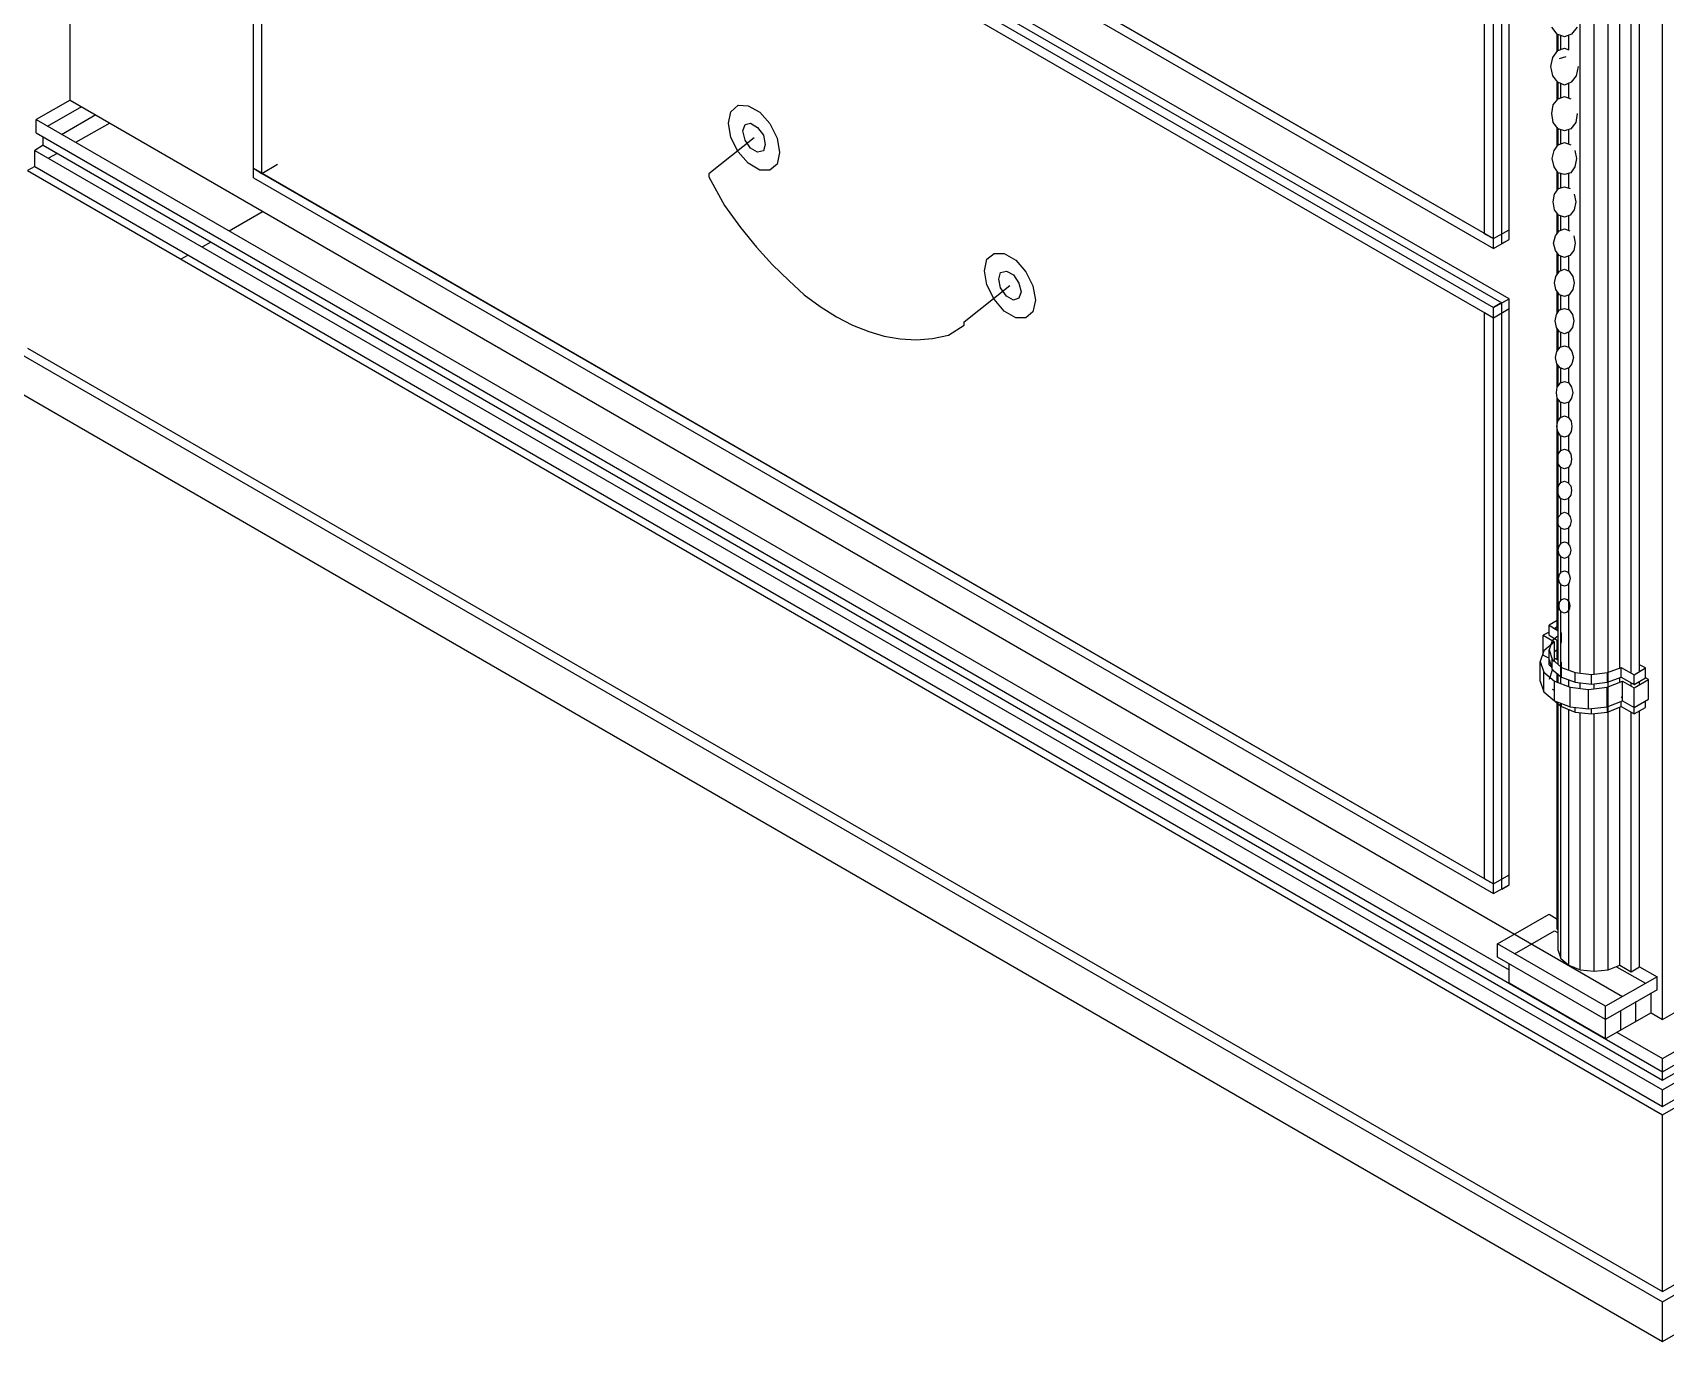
# Model space of a CAD drawing. Header units: inches. Extents: x 0.3 to 16.2, y 0.3 to 11.4.
# Drawn here: x 5.116 to 6.515, y 4.041 to 5.162 of the extents above; entities that cross this region are included whole.
import ezdxf

# ---------------------------------------------------------------- set-up
doc = ezdxf.new("R2010")
doc.units = ezdxf.units.IN
doc.header["$LTSCALE"] = 0.009843
doc.header["$MEASUREMENT"] = 0
doc.layers.add('GEOMETRY', color=7, linetype='Continuous')

msp = doc.modelspace()

# ---------------------------------------------------------------- linework, layer by layer
at = {"layer": 'GEOMETRY'}
for p, q in [((5.1484, 5.1039), (5.1484, 6.3047)), ((6.5122, 4.3165), (6.5122, 5.8354)), ((5.3055, 5.5984), (6.3673, 4.9854)), ((5.3055, 5.5984), (6.3673, 4.9854)), ((5.3126, 5.5941), (6.3673, 4.9854)), ((5.3055, 5.5898), (6.3673, 4.9768)), ((5.3055, 5.5394), (6.3673, 4.9264)), ((5.3055, 5.5394), (6.3673, 4.9264)), ((5.3126, 5.5433), (6.3744, 4.9303)), ((5.3126, 5.5433), (6.3744, 4.9303)), ((6.3807, 4.9339), (5.3189, 5.5469)), ((6.3807, 4.9339), (5.3189, 5.5469)), ((5.3055, 5.5307), (6.3673, 4.9177)), ((5.3055, 5.0457), (5.3055, 5.5307)), ((5.3126, 5.0413), (5.3126, 5.5268)), ((5.3126, 5.05), (5.3126, 5.5268)), ((6.4657, 4.3591), (6.4657, 5.5189)), ((6.4756, 4.6177), (6.4756, 5.4839)), ((6.4925, 4.615), (6.4925, 5.4811)), ((6.4417, 4.6134), (6.4417, 5.4795)), ((6.4535, 4.6126), (6.4535, 5.4787)), ((6.4854, 4.6134), (6.4854, 5.4795)), ((6.3744, 4.9811), (6.3744, 5.4272)), ((6.3807, 4.9846), (6.3807, 5.4307)), ((6.3598, 4.9894), (6.3598, 5.4189)), ((6.3673, 4.9854), (6.3673, 5.4146)), ((6.3807, 4.9929), (6.3807, 5.4224)), ((6.5122, 4.2717), (8.3413, 5.3276)), ((6.5122, 4.2646), (8.3291, 5.3138)), ((6.5122, 4.2563), (8.3437, 5.3138)), ((6.5122, 4.2563), (8.3437, 5.3138)), ((6.5122, 4.2421), (8.3437, 5.2996)), ((6.5122, 4.235), (8.3559, 5.2996)), ((6.5122, 4.235), (8.3559, 5.2996)), ((6.422, 5.1606), (6.4173, 5.1665)), ((6.4283, 5.1583), (6.422, 5.1606)), ((6.422, 5.1461), (6.422, 5.1606)), ((6.4228, 5.1465), (6.4228, 5.1602)), ((6.4343, 5.1606), (6.4283, 5.1583)), ((6.4319, 5.1472), (6.4319, 5.1598)), ((6.4319, 5.1472), (6.4319, 5.1598)), ((6.439, 5.1665), (6.4343, 5.1606)), ((6.4181, 5.1406), (6.4224, 5.1465)), ((6.4224, 5.1465), (6.4283, 5.1484)), ((6.4252, 5.1476), (6.4252, 5.1594)), ((6.4283, 5.1484), (6.4319, 5.1472)), ((6.5122, 4.0835), (8.3559, 5.1476)), ((6.5122, 4.0748), (8.3705, 5.1476)), ((6.5122, 4.0748), (8.3705, 5.1476)), ((6.4165, 5.1327), (6.4181, 5.1406)), ((6.4181, 5.1248), (6.4165, 5.1327)), ((6.424, 5.1398), (6.4295, 5.1413)), ((6.4398, 5.1327), (6.4382, 5.1248)), ((6.4224, 5.1193), (6.4181, 5.1248)), ((6.422, 5.1043), (6.422, 5.1197)), ((6.4283, 5.1169), (6.4224, 5.1193)), ((6.4228, 5.1051), (6.4228, 5.1189)), ((6.4252, 5.1063), (6.4252, 5.1181)), ((6.4339, 5.1193), (6.4283, 5.1169)), ((6.4319, 5.1059), (6.4319, 5.1185)), ((6.4319, 5.1059), (6.4319, 5.1185)), ((6.4382, 5.1248), (6.4339, 5.1193)), ((5.1484, 5.1039), (5.1193, 5.0874)), ((5.1484, 5.1039), (6.478, 4.3362)), ((6.4185, 5.1), (6.4228, 5.1051)), ((6.4228, 5.1051), (6.4283, 5.1071)), ((6.4283, 5.1071), (6.4335, 5.1051)), ((6.5122, 4.0409), (8.3705, 5.1138)), ((5.1583, 5.0984), (5.1287, 5.0815)), ((5.1705, 5.0913), (5.1409, 5.0744)), ((5.7122, 5.0843), (5.7142, 5.0941)), ((5.7142, 5.0941), (5.7205, 5.0996)), ((5.7205, 5.0996), (5.7291, 5.0992)), ((5.7291, 5.0992), (5.739, 5.0937)), ((5.739, 5.0937), (5.7476, 5.0839)), ((6.4173, 5.0925), (6.4185, 5.1)), ((6.4185, 5.085), (6.4173, 5.0925)), ((6.439, 5.0925), (6.4378, 5.085)), ((5.1193, 5.0874), (6.3807, 4.3591)), ((5.1193, 5.0874), (6.3807, 4.3591)), ((5.1193, 5.076), (5.1193, 5.0874)), ((5.1193, 5.076), (6.5122, 4.2717)), ((5.1823, 5.0843), (5.1531, 5.0677)), ((5.7142, 5.072), (5.7122, 5.0843)), ((5.7244, 5.0776), (5.7264, 5.0831)), ((5.7264, 5.0697), (5.7244, 5.0776)), ((5.7264, 5.0831), (5.7311, 5.0843)), ((5.7311, 5.0843), (5.737, 5.0807)), ((5.737, 5.0807), (5.7421, 5.074)), ((5.7476, 5.0839), (5.7539, 5.0713)), ((6.4228, 5.0795), (6.4185, 5.085)), ((6.422, 5.0646), (6.422, 5.0807)), ((6.4283, 5.0776), (6.4228, 5.0795)), ((6.4228, 5.0654), (6.4228, 5.0795)), ((6.4252, 5.0665), (6.4252, 5.0787)), ((6.4335, 5.0795), (6.4283, 5.0776)), ((6.4319, 5.0665), (6.4319, 5.0791)), ((6.4319, 5.0665), (6.4319, 5.0791)), ((6.4378, 5.085), (6.4335, 5.0795)), ((5.1252, 5.0654), (5.1181, 5.061)), ((5.1252, 5.0654), (5.1252, 5.0724)), ((5.1252, 5.0654), (6.5122, 4.2646)), ((5.7343, 5.0717), (5.6953, 5.0409)), ((5.7205, 5.0598), (5.7142, 5.072)), ((5.7311, 5.063), (5.7264, 5.0697)), ((5.737, 5.0594), (5.7311, 5.063)), ((5.7421, 5.074), (5.7437, 5.0661)), ((5.7437, 5.0661), (5.7421, 5.0606)), ((5.7539, 5.0713), (5.7559, 5.0591)), ((6.4193, 5.061), (6.4228, 5.0657)), ((6.4228, 5.0657), (6.4283, 5.0677)), ((6.4283, 5.0677), (6.4335, 5.0657)), ((5.1181, 5.061), (6.5122, 4.2563)), ((5.1181, 5.061), (6.5122, 4.2563)), ((5.1181, 5.0472), (5.1181, 5.061)), ((5.1374, 5.0583), (5.1299, 5.0543)), ((5.3126, 5.0413), (5.326, 5.0492)), ((5.7291, 5.05), (5.7205, 5.0598)), ((5.739, 5.0441), (5.7291, 5.05)), ((5.7421, 5.0606), (5.737, 5.0594)), ((5.7539, 5.0492), (5.7476, 5.0441)), ((5.7559, 5.0591), (5.7539, 5.0492)), ((6.4177, 5.0539), (6.4193, 5.061)), ((6.4193, 5.0469), (6.4177, 5.0539)), ((6.437, 5.061), (6.4386, 5.0539)), ((6.4386, 5.0539), (6.437, 5.0469)), ((5.1181, 5.0472), (5.1118, 5.0437)), ((5.1118, 5.0437), (6.5122, 4.235)), ((5.1118, 5.0437), (6.5122, 4.235)), ((5.1181, 5.0472), (6.5122, 4.2421)), ((5.3055, 5.0457), (6.3673, 4.4327)), ((5.3055, 5.0457), (6.3673, 4.4327)), ((5.3055, 5.0457), (5.3126, 5.0413)), ((5.3055, 5.0374), (5.3055, 5.0457)), ((5.3055, 5.0374), (6.3673, 4.4244)), ((5.3126, 5.0413), (6.3673, 4.4327)), ((5.6953, 5.0409), (5.6953, 5.0382)), ((5.6953, 5.0382), (5.7087, 5.0138)), ((5.7476, 5.0441), (5.739, 5.0441)), ((6.4228, 5.0417), (6.4193, 5.0469)), ((6.422, 5.0264), (6.422, 5.0433)), ((6.4228, 5.0276), (6.4228, 5.0421)), ((6.4283, 5.0402), (6.4228, 5.0417)), ((6.4252, 5.0287), (6.4252, 5.0409)), ((6.4335, 5.0417), (6.4283, 5.0402)), ((6.4319, 5.0287), (6.4319, 5.0413)), ((6.4319, 5.0287), (6.4319, 5.0413)), ((6.437, 5.0469), (6.4335, 5.0417)), ((6.4185, 5.0169), (6.4197, 5.0236)), ((6.4197, 5.0236), (6.4232, 5.0283)), ((6.4232, 5.0283), (6.4283, 5.0299)), ((6.4283, 5.0299), (6.4331, 5.0283)), ((6.4366, 5.0236), (6.4378, 5.0169)), ((5.3138, 5.0087), (5.2846, 4.9917)), ((5.7087, 5.0138), (5.7224, 4.9949)), ((6.4197, 5.0102), (6.4185, 5.0169)), ((6.4232, 5.0055), (6.4197, 5.0102)), ((6.422, 4.9902), (6.422, 5.0075)), ((6.4228, 4.9909), (6.4228, 5.0063)), ((6.4366, 5.0102), (6.4331, 5.0055)), ((6.4378, 5.0169), (6.4366, 5.0102)), ((5.7224, 4.9949), (5.7362, 4.978)), ((6.3673, 4.9854), (6.3807, 4.9929)), ((6.3673, 4.9854), (6.3807, 4.9929)), ((6.3673, 4.9854), (6.3807, 4.9929)), ((6.3807, 4.9846), (6.3807, 4.9929)), ((6.4205, 4.9878), (6.4236, 4.9921)), ((6.4283, 5.0039), (6.4232, 5.0055)), ((6.4236, 4.9921), (6.4283, 4.9937)), ((6.4252, 4.9925), (6.4252, 5.0051)), ((6.4331, 5.0055), (6.4283, 5.0039)), ((6.4283, 4.9937), (6.4327, 4.9921)), ((6.4319, 4.9925), (6.4319, 5.0051)), ((6.4319, 4.9925), (6.4319, 5.0051)), ((5.2689, 4.9823), (5.2618, 4.9783)), ((5.7362, 4.978), (5.75, 4.963)), ((6.3598, 4.9894), (6.3673, 4.9854)), ((6.3673, 4.9768), (6.3673, 4.9854)), ((6.3673, 4.9768), (6.3807, 4.9846)), ((6.3744, 4.9811), (6.3807, 4.9846)), ((6.4189, 4.9815), (6.4205, 4.9878)), ((6.4205, 4.9752), (6.4189, 4.9815)), ((6.4362, 4.9878), (6.4374, 4.9815)), ((6.4374, 4.9815), (6.4362, 4.9752)), ((5.2496, 4.9713), (5.2433, 4.9677)), ((5.9315, 4.9579), (5.9335, 4.9677)), ((5.9335, 4.9677), (5.9398, 4.9728)), ((5.9398, 4.9728), (5.9484, 4.9728)), ((5.9484, 4.9728), (5.9583, 4.9669)), ((5.9583, 4.9669), (5.9669, 4.9571)), ((6.4236, 4.9709), (6.4205, 4.9752)), ((6.422, 4.9551), (6.422, 4.9728)), ((6.4228, 4.9559), (6.4228, 4.972)), ((6.4283, 4.9693), (6.4236, 4.9709)), ((6.4252, 4.9579), (6.4252, 4.9705)), ((6.4327, 4.9709), (6.4283, 4.9693)), ((6.4319, 4.9579), (6.4319, 4.9705)), ((6.4319, 4.9579), (6.4319, 4.9705)), ((6.4362, 4.9752), (6.4327, 4.9709)), ((5.75, 4.963), (5.7638, 4.9496)), ((5.9335, 4.9457), (5.9315, 4.9579)), ((5.9437, 4.9508), (5.9453, 4.9563)), ((5.9453, 4.9433), (5.9437, 4.9508)), ((5.9453, 4.9563), (5.9504, 4.9575)), ((5.9504, 4.9575), (5.9563, 4.9543)), ((5.9563, 4.9543), (5.961, 4.9472)), ((5.9669, 4.9571), (5.9728, 4.9449)), ((6.4197, 4.9476), (6.4209, 4.9531)), ((6.4209, 4.9531), (6.424, 4.9575)), ((6.424, 4.9575), (6.4283, 4.9591)), ((6.4283, 4.9591), (6.4323, 4.9575)), ((6.4323, 4.9575), (6.4354, 4.9531)), ((6.4354, 4.9531), (6.4366, 4.9476)), ((5.7638, 4.9496), (5.7772, 4.9374)), ((5.7772, 4.9374), (5.7909, 4.9272)), ((5.9142, 4.9142), (5.9531, 4.9453)), ((5.9398, 4.9335), (5.9335, 4.9457)), ((5.9504, 4.9362), (5.9453, 4.9433)), ((5.9563, 4.9327), (5.9504, 4.9362)), ((5.961, 4.9472), (5.963, 4.9398)), ((5.963, 4.9398), (5.961, 4.9343)), ((5.9728, 4.9449), (5.9752, 4.9327)), ((6.4209, 4.9417), (6.4197, 4.9476)), ((6.424, 4.9374), (6.4209, 4.9417)), ((6.422, 4.9217), (6.422, 4.9402)), ((6.4228, 4.9224), (6.4228, 4.939)), ((6.4283, 4.9358), (6.424, 4.9374)), ((6.4252, 4.9248), (6.4252, 4.937)), ((6.4323, 4.9374), (6.4283, 4.9358)), ((6.4319, 4.9244), (6.4319, 4.9374)), ((6.4319, 4.9244), (6.4319, 4.9374)), ((6.4354, 4.9417), (6.4323, 4.9374)), ((6.4366, 4.9476), (6.4354, 4.9417)), ((5.7909, 4.9272), (5.8047, 4.9185)), ((5.9484, 4.9232), (5.9398, 4.9335)), ((5.9583, 4.9177), (5.9484, 4.9232)), ((5.961, 4.9343), (5.9563, 4.9327)), ((5.9728, 4.9228), (5.9669, 4.9177)), ((5.9752, 4.9327), (5.9728, 4.9228)), ((6.3598, 4.922), (6.3673, 4.9177)), ((6.3598, 4.922), (6.3673, 4.9177)), ((6.3598, 4.437), (6.3598, 4.922)), ((6.3673, 4.9264), (6.3807, 4.9339)), ((6.3673, 4.9264), (6.3807, 4.9339)), ((6.3732, 4.9299), (6.3673, 4.9264)), ((6.3673, 4.9177), (6.3673, 4.9264)), ((6.3673, 4.9177), (6.3807, 4.9256)), ((6.3673, 4.9177), (6.3807, 4.9256)), ((6.3673, 4.9177), (6.3807, 4.9256)), ((6.3744, 4.9303), (6.3807, 4.9339)), ((6.3744, 4.9303), (6.3807, 4.9339)), ((6.3744, 4.4283), (6.3744, 4.9303)), ((6.3807, 4.4319), (6.3807, 4.9339)), ((6.3807, 4.9256), (6.3807, 4.9339)), ((6.3807, 4.4406), (6.3807, 4.9256)), ((6.4213, 4.9205), (6.424, 4.9244)), ((6.424, 4.9244), (6.4283, 4.9256)), ((6.4283, 4.9256), (6.4323, 4.9244)), ((6.4323, 4.9244), (6.435, 4.9205)), ((5.8047, 4.9185), (5.8185, 4.9114)), ((5.8185, 4.9114), (5.8323, 4.9059)), ((5.9008, 4.9028), (5.9142, 4.9114)), ((5.9142, 4.9114), (5.9142, 4.9142)), ((5.9669, 4.9177), (5.9583, 4.9177)), ((6.3673, 4.4327), (6.3673, 4.9177)), ((6.4201, 4.915), (6.4213, 4.9205)), ((6.4213, 4.9094), (6.4201, 4.915)), ((6.424, 4.9055), (6.4213, 4.9094)), ((6.422, 4.8894), (6.422, 4.9083)), ((6.435, 4.9094), (6.4323, 4.9055)), ((6.435, 4.9205), (6.4362, 4.915)), ((6.4362, 4.915), (6.435, 4.9094)), ((5.8323, 4.9059), (5.8457, 4.902)), ((5.8457, 4.902), (5.8594, 4.8996)), ((5.8594, 4.8996), (5.8732, 4.8988)), ((5.8732, 4.8988), (5.887, 4.9)), ((5.887, 4.9), (5.9008, 4.9028)), ((6.4228, 4.8902), (6.4228, 4.9075)), ((6.4283, 4.9039), (6.424, 4.9055)), ((6.4252, 4.8925), (6.4252, 4.9051)), ((6.4323, 4.9055), (6.4283, 4.9039)), ((6.4319, 4.8925), (6.4319, 4.9055)), ((6.4319, 4.8925), (6.4319, 4.9055)), ((5.1047, 4.8874), (6.5122, 4.0748)), ((5.1047, 4.8874), (6.5122, 4.0748)), ((5.1118, 4.8917), (6.5122, 4.0835)), ((6.4205, 4.8835), (6.4217, 4.8886)), ((6.4217, 4.8783), (6.4205, 4.8835)), ((6.4217, 4.8886), (6.4244, 4.8925)), ((6.4244, 4.8925), (6.4283, 4.8937)), ((6.4283, 4.8937), (6.4319, 4.8925)), ((6.4319, 4.8925), (6.4346, 4.8886)), ((6.4346, 4.8886), (6.4358, 4.8835)), ((6.4358, 4.8835), (6.4346, 4.8783)), ((6.4244, 4.8748), (6.4217, 4.8783)), ((6.422, 4.8583), (6.422, 4.878)), ((6.4228, 4.8591), (6.4228, 4.8772)), ((6.4283, 4.8732), (6.4244, 4.8748)), ((6.4252, 4.8618), (6.4252, 4.8744)), ((6.4319, 4.8748), (6.4283, 4.8732)), ((6.4346, 4.8783), (6.4319, 4.8748)), ((6.4319, 4.8618), (6.4319, 4.8748)), ((6.4319, 4.8618), (6.4319, 4.8748)), ((5.1047, 4.8539), (6.5122, 4.0409)), ((6.4213, 4.8535), (6.422, 4.8583)), ((6.422, 4.8488), (6.4213, 4.8535)), ((6.422, 4.8583), (6.4248, 4.8618)), ((6.4248, 4.8618), (6.4283, 4.863)), ((6.4283, 4.863), (6.4319, 4.8618)), ((6.4319, 4.8618), (6.4343, 4.8583)), ((6.4343, 4.8583), (6.4354, 4.8535)), ((6.4354, 4.8535), (6.4343, 4.8488)), ((6.4248, 4.8453), (6.422, 4.8488)), ((6.422, 4.65), (6.422, 4.8488)), ((6.4228, 4.8295), (6.4228, 4.8476)), ((6.4283, 4.8441), (6.4248, 4.8453)), ((6.4252, 4.8323), (6.4252, 4.8449)), ((6.4319, 4.8453), (6.4283, 4.8441)), ((6.4343, 4.8488), (6.4319, 4.8453)), ((6.4319, 4.8319), (6.4319, 4.8453)), ((6.4319, 4.8319), (6.4319, 4.8453)), ((6.4217, 4.8244), (6.4224, 4.8291)), ((6.4224, 4.8201), (6.4217, 4.8244)), ((6.4224, 4.8291), (6.4248, 4.8323)), ((6.4248, 4.8323), (6.4283, 4.8335)), ((6.4283, 4.8335), (6.4315, 4.8323)), ((6.4315, 4.8323), (6.4339, 4.8291)), ((6.4339, 4.8291), (6.4346, 4.8244)), ((6.4346, 4.8244), (6.4339, 4.8201)), ((6.4248, 4.8165), (6.4224, 4.8201)), ((6.4228, 4.6209), (6.4228, 4.8197)), ((6.4283, 4.8154), (6.4248, 4.8165)), ((6.4252, 4.8039), (6.4252, 4.8165)), ((6.4315, 4.8165), (6.4283, 4.8154)), ((6.4339, 4.8201), (6.4315, 4.8165)), ((6.4319, 4.8031), (6.4319, 4.8173)), ((6.4319, 4.8031), (6.4319, 4.8173)), ((6.422, 4.7965), (6.4228, 4.8008)), ((6.4228, 4.7925), (6.422, 4.7965)), ((6.4228, 4.8008), (6.4252, 4.8039)), ((6.4252, 4.8039), (6.4283, 4.8051)), ((6.4283, 4.8051), (6.4315, 4.8039)), ((6.4315, 4.8039), (6.4335, 4.8008)), ((6.4335, 4.8008), (6.4343, 4.7965)), ((6.4343, 4.7965), (6.4335, 4.7925)), ((6.4252, 4.7894), (6.4228, 4.7925)), ((6.4283, 4.7882), (6.4252, 4.7894)), ((6.4252, 4.7764), (6.4252, 4.7894)), ((6.4315, 4.7894), (6.4283, 4.7882)), ((6.4335, 4.7925), (6.4315, 4.7894)), ((6.4319, 4.7756), (6.4319, 4.7898)), ((6.4319, 4.7756), (6.4319, 4.7898)), ((6.4224, 4.7697), (6.4232, 4.7736)), ((6.4232, 4.7657), (6.4224, 4.7697)), ((6.4232, 4.7736), (6.4252, 4.7764)), ((6.4252, 4.7764), (6.4283, 4.7776)), ((6.4283, 4.7776), (6.4311, 4.7764)), ((6.4311, 4.7764), (6.4335, 4.7736)), ((6.4335, 4.7736), (6.4343, 4.7697)), ((6.4343, 4.7697), (6.4335, 4.7657)), ((6.4252, 4.7626), (6.4232, 4.7657)), ((6.4252, 4.7496), (6.4252, 4.763)), ((6.4283, 4.7618), (6.4252, 4.7626)), ((6.4311, 4.7626), (6.4283, 4.7618)), ((6.4335, 4.7657), (6.4311, 4.7626)), ((6.4319, 4.7488), (6.4319, 4.7638)), ((6.4319, 4.7488), (6.4319, 4.7638)), ((6.4224, 4.7437), (6.4232, 4.7472)), ((6.4232, 4.7398), (6.4224, 4.7437)), ((6.4232, 4.7472), (6.4256, 4.75)), ((6.4256, 4.75), (6.4283, 4.7512)), ((6.4283, 4.7512), (6.4311, 4.75)), ((6.4311, 4.75), (6.4331, 4.7472)), ((6.4331, 4.7472), (6.4339, 4.7437)), ((6.4339, 4.7437), (6.4331, 4.7398)), ((6.4256, 4.737), (6.4232, 4.7398)), ((6.4252, 4.724), (6.4252, 4.7374)), ((6.4283, 4.7362), (6.4256, 4.737)), ((6.4311, 4.737), (6.4283, 4.7362)), ((6.4331, 4.7398), (6.4311, 4.737)), ((6.4319, 4.7232), (6.4319, 4.7386)), ((6.4319, 4.7232), (6.4319, 4.7386)), ((6.4228, 4.7185), (6.4236, 4.722)), ((6.4236, 4.715), (6.4228, 4.7185)), ((6.4236, 4.722), (6.4256, 4.7248)), ((6.4256, 4.7126), (6.4236, 4.715)), ((6.4252, 4.6992), (6.4252, 4.713)), ((6.4256, 4.7248), (6.4283, 4.7256)), ((6.4283, 4.7114), (6.4256, 4.7126)), ((6.4283, 4.7256), (6.4307, 4.7248)), ((6.4307, 4.7126), (6.4283, 4.7114)), ((6.4307, 4.7248), (6.4327, 4.722)), ((6.4327, 4.715), (6.4307, 4.7126)), ((6.4319, 4.6984), (6.4319, 4.7138)), ((6.4319, 4.6984), (6.4319, 4.7138)), ((6.4327, 4.722), (6.4335, 4.7185)), ((6.4335, 4.7185), (6.4327, 4.715)), ((6.424, 4.6976), (6.4256, 4.7)), ((6.4256, 4.7), (6.4283, 4.7008)), ((6.4283, 4.7008), (6.4307, 4.7)), ((6.4307, 4.7), (6.4323, 4.6976)), ((6.4232, 4.6945), (6.424, 4.6976)), ((6.424, 4.6909), (6.4232, 4.6945)), ((6.4256, 4.6886), (6.424, 4.6909)), ((6.4252, 4.6752), (6.4252, 4.6894)), ((6.4283, 4.6878), (6.4256, 4.6886)), ((6.4307, 4.6886), (6.4283, 4.6878)), ((6.4323, 4.6909), (6.4307, 4.6886)), ((6.4319, 4.6161), (6.4319, 4.6902)), ((6.4319, 4.6161), (6.4319, 4.6902)), ((6.4323, 4.6976), (6.4331, 4.6945)), ((6.4331, 4.6945), (6.4323, 4.6909)), ((6.4236, 4.6709), (6.424, 4.674)), ((6.424, 4.6677), (6.4236, 4.6709)), ((6.424, 4.674), (6.426, 4.6764)), ((6.426, 4.6764), (6.4283, 4.6772)), ((6.4283, 4.6772), (6.4303, 4.6764)), ((6.4303, 4.6764), (6.4323, 4.674)), ((6.4323, 4.674), (6.4327, 4.6709)), ((6.4327, 4.6709), (6.4323, 4.6677)), ((6.422, 4.6583), (6.415, 4.6543)), ((6.426, 4.6654), (6.424, 4.6677)), ((6.4252, 4.6043), (6.4252, 4.6665)), ((6.4283, 4.6646), (6.426, 4.6654)), ((6.4303, 4.6654), (6.4283, 4.6646)), ((6.4323, 4.6677), (6.4303, 4.6654)), ((6.415, 4.6484), (6.4098, 4.6457)), ((6.4098, 4.6457), (6.4197, 4.6402)), ((6.4098, 4.6457), (6.4197, 4.6402)), ((6.4098, 4.6287), (6.4098, 4.6457)), ((6.415, 4.6543), (6.4228, 4.6496)), ((6.415, 4.6543), (6.4228, 4.6496)), ((6.415, 4.6457), (6.415, 4.6543)), ((6.415, 4.6457), (6.4228, 4.6409)), ((6.4228, 4.6453), (6.4177, 4.6409)), ((6.422, 4.6528), (6.4197, 4.6512)), ((6.4252, 4.648), (6.4256, 4.6476)), ((6.4252, 4.648), (6.4256, 4.6476)), ((6.4256, 4.6476), (6.4252, 4.6472)), ((6.4256, 4.6394), (6.4256, 4.6476)), ((6.4106, 4.6323), (6.4075, 4.6232)), ((6.4098, 4.6287), (6.415, 4.626)), ((6.4197, 4.6402), (6.4106, 4.6323)), ((6.4177, 4.6409), (6.415, 4.6331)), ((6.415, 4.6331), (6.4177, 4.6252)), ((6.415, 4.6331), (6.4177, 4.6252)), ((6.415, 4.6248), (6.415, 4.6331)), ((6.4197, 4.6232), (6.4197, 4.6402)), ((6.422, 4.6331), (6.4197, 4.6315)), ((6.422, 4.6248), (6.422, 4.6413)), ((6.4252, 4.6398), (6.4256, 4.6394)), ((6.4075, 4.6232), (6.4106, 4.6142)), ((6.4075, 4.6232), (6.4106, 4.6142)), ((6.4075, 4.6063), (6.4075, 4.6232)), ((6.4106, 4.5972), (6.4106, 4.6142)), ((6.4106, 4.6142), (6.4197, 4.6063)), ((6.4106, 4.6142), (6.4197, 4.6063)), ((6.415, 4.6205), (6.415, 4.626)), ((6.415, 4.6248), (6.4177, 4.6165)), ((6.415, 4.6205), (6.4177, 4.6185)), ((6.4177, 4.6157), (6.415, 4.6079)), ((6.4177, 4.6165), (6.4177, 4.6252)), ((6.4177, 4.6252), (6.4256, 4.6181)), ((6.4177, 4.6252), (6.4256, 4.6181)), ((6.4177, 4.6244), (6.4197, 4.6232)), ((6.4177, 4.6165), (6.4256, 4.6098)), ((6.4185, 4.6161), (6.4177, 4.6157)), ((6.4197, 4.626), (6.4228, 4.6244)), ((6.4197, 4.626), (6.4228, 4.6244)), ((6.4252, 4.6228), (6.4256, 4.6224)), ((6.4252, 4.6228), (6.4256, 4.6224)), ((6.4256, 4.6224), (6.4252, 4.622)), ((6.4256, 4.6142), (6.4256, 4.6224)), ((6.4256, 4.6098), (6.4256, 4.6181)), ((6.4256, 4.6181), (6.4374, 4.6138)), ((6.4256, 4.6181), (6.4374, 4.6138)), ((6.465, 4.6138), (6.4768, 4.6181)), ((6.465, 4.6138), (6.4768, 4.6181)), ((6.4768, 4.6098), (6.4768, 4.6181)), ((6.4768, 4.6181), (6.4878, 4.6118)), ((6.4768, 4.6181), (6.4878, 4.6118)), ((6.4878, 4.6118), (6.4976, 4.6177)), ((6.4878, 4.6118), (6.4976, 4.6177)), ((6.4976, 4.6177), (6.4925, 4.6205)), ((6.4976, 4.6091), (6.4976, 4.6177)), ((6.4075, 4.6063), (6.4106, 4.5972)), ((6.4197, 4.5894), (6.4197, 4.6063)), ((6.4197, 4.6063), (6.4331, 4.6012)), ((6.4197, 4.6063), (6.4331, 4.6012)), ((6.422, 4.6055), (6.422, 4.613)), ((6.4228, 4.6051), (6.4228, 4.6126)), ((6.4256, 4.6098), (6.4374, 4.6055)), ((6.4319, 4.6016), (6.4319, 4.6075)), ((6.4319, 4.6016), (6.4319, 4.6075)), ((6.4331, 4.5843), (6.4331, 4.6012)), ((6.4331, 4.6012), (6.4488, 4.5992)), ((6.4331, 4.6012), (6.4488, 4.5992)), ((6.4374, 4.6055), (6.4374, 4.6138)), ((6.4374, 4.6138), (6.4512, 4.6122)), ((6.4374, 4.6138), (6.4512, 4.6122)), ((6.4374, 4.6055), (6.4512, 4.6039)), ((6.4417, 4.6), (6.4417, 4.6047)), ((6.4488, 4.5992), (6.4646, 4.6012)), ((6.4488, 4.5992), (6.4646, 4.6012)), ((6.4512, 4.6122), (6.465, 4.6138)), ((6.4512, 4.6122), (6.465, 4.6138)), ((6.4512, 4.6039), (6.4512, 4.6122)), ((6.4512, 4.6039), (6.465, 4.6055)), ((6.4535, 4.6), (6.4535, 4.6039)), ((6.4646, 4.6012), (6.478, 4.6063)), ((6.4646, 4.6012), (6.478, 4.6063)), ((6.4646, 4.5843), (6.4646, 4.6012)), ((6.465, 4.6055), (6.465, 4.6138)), ((6.465, 4.6055), (6.4768, 4.6098)), ((6.4756, 4.6055), (6.4756, 4.6094)), ((6.4768, 4.6098), (6.4878, 4.6035)), ((6.478, 4.5894), (6.478, 4.6063)), ((6.478, 4.6063), (6.4878, 4.6008)), ((6.478, 4.6063), (6.4878, 4.6008)), ((6.4854, 4.602), (6.4854, 4.6051)), ((6.4878, 4.6035), (6.4878, 4.6118)), ((6.4878, 4.6035), (6.4976, 4.6091)), ((6.4878, 4.6008), (6.5, 4.6079)), ((6.4878, 4.6008), (6.5, 4.6079)), ((6.4878, 4.5839), (6.4878, 4.6008)), ((6.4925, 4.6035), (6.4925, 4.6063)), ((6.5, 4.6079), (6.4976, 4.6091)), ((6.5, 4.5909), (6.5, 4.6079)), ((6.4106, 4.5972), (6.4197, 4.5894)), ((6.4177, 4.5996), (6.4197, 4.5984)), ((6.4177, 4.5996), (6.4197, 4.5984)), ((6.4177, 4.5913), (6.4256, 4.5846)), ((6.4197, 4.5894), (6.4331, 4.5843)), ((6.422, 4.3941), (6.422, 4.5878)), ((6.4228, 4.3756), (6.4228, 4.587)), ((6.4252, 4.3689), (6.4252, 4.5874)), ((6.4256, 4.5846), (6.4256, 4.587)), ((6.4488, 4.5827), (6.4488, 4.5992)), ((6.4646, 4.5843), (6.478, 4.5894)), ((6.4646, 4.5886), (6.465, 4.5886)), ((6.4646, 4.5886), (6.465, 4.5886)), ((6.465, 4.5799), (6.465, 4.5886)), ((6.4768, 4.5929), (6.478, 4.5921)), ((6.4768, 4.5929), (6.478, 4.5921)), ((6.4768, 4.5846), (6.4768, 4.589)), ((6.478, 4.5894), (6.4878, 4.5839)), ((6.4878, 4.5839), (6.5, 4.5909)), ((6.4878, 4.5783), (6.4878, 4.5866)), ((6.4976, 4.5839), (6.4976, 4.5894)), ((6.4256, 4.5846), (6.4374, 4.5799)), ((6.4319, 4.363), (6.4319, 4.5823)), ((6.4319, 4.3886), (6.4319, 4.5823)), ((6.4331, 4.5843), (6.4488, 4.5827)), ((6.4374, 4.5799), (6.4374, 4.5839)), ((6.4374, 4.5799), (6.4512, 4.5783)), ((6.4417, 4.3591), (6.4417, 4.5795)), ((6.4488, 4.5827), (6.4646, 4.5843)), ((6.4512, 4.5783), (6.4512, 4.5827)), ((6.4512, 4.5783), (6.465, 4.5799)), ((6.4535, 4.3579), (6.4535, 4.5787)), ((6.465, 4.5799), (6.4768, 4.5846)), ((6.4756, 4.363), (6.4756, 4.5843)), ((6.4768, 4.5846), (6.4878, 4.5783)), ((6.4854, 4.3575), (6.4854, 4.5795)), ((6.4878, 4.5783), (6.4976, 4.5839)), ((6.4925, 4.3618), (6.4925, 4.5811)), ((6.3598, 4.437), (6.3673, 4.4327)), ((6.3673, 4.4327), (6.3807, 4.4406)), ((6.3673, 4.4327), (6.3807, 4.4406)), ((6.3673, 4.4327), (6.3807, 4.4406)), ((6.3673, 4.4244), (6.3673, 4.4327)), ((6.3807, 4.4319), (6.3807, 4.4406)), ((6.3673, 4.4244), (6.3807, 4.4319)), ((6.3744, 4.4283), (6.3807, 4.4319)), ((6.3709, 4.3815), (6.415, 4.4067)), ((6.415, 4.4067), (6.422, 4.4024)), ((6.3854, 4.3728), (6.4197, 4.3925)), ((6.4197, 4.3925), (6.4228, 4.3909)), ((6.422, 4.3941), (6.4228, 4.3937)), ((6.4634, 4.328), (6.3709, 4.3815)), ((6.4634, 4.328), (6.3709, 4.3815)), ((6.3709, 4.3701), (6.3709, 4.3815)), ((6.4634, 4.3165), (6.3709, 4.3701)), ((6.3807, 4.3476), (6.3807, 4.3646)), ((6.4228, 4.3756), (6.4252, 4.3689)), ((6.4252, 4.3689), (6.4319, 4.363)), ((6.4319, 4.363), (6.4417, 4.3591)), ((6.4657, 4.3591), (6.4756, 4.363)), ((6.4756, 4.363), (6.4854, 4.3575)), ((6.4417, 4.3591), (6.4535, 4.3579)), ((6.4535, 4.3579), (6.4657, 4.3591)), ((6.5075, 4.3531), (6.4634, 4.328)), ((6.5075, 4.3531), (6.4634, 4.328)), ((6.4728, 4.3618), (6.4976, 4.3476)), ((6.4854, 4.3575), (6.4925, 4.3618)), ((6.4925, 4.3618), (6.5075, 4.3531)), ((6.5075, 4.3421), (6.5075, 4.3531)), ((6.4634, 4.3), (6.3807, 4.3476)), ((6.5075, 4.3421), (6.4634, 4.3165)), ((6.5024, 4.3224), (6.5024, 4.3394)), ((6.4634, 4.3165), (6.4634, 4.328)), ((6.5024, 4.3224), (6.4634, 4.3)), ((6.4634, 4.3), (6.4634, 4.3224)), ((6.4764, 4.3075), (6.4764, 4.324)), ((6.4894, 4.315), (6.4894, 4.3319)), ((6.5024, 4.3224), (6.5122, 4.3165)), ((6.5122, 4.3165), (6.522, 4.3224)), ((6.4732, 4.3055), (6.5122, 4.2831)), ((6.4732, 4.3055), (6.5122, 4.2831)), ((6.5122, 4.2831), (6.5512, 4.3055)), ((6.5122, 4.2831), (6.5512, 4.3055)), ((6.5122, 4.2717), (6.5122, 4.2831)), ((6.5122, 4.2646), (6.5122, 4.2787)), ((6.5122, 4.2421), (6.5122, 4.2563)), ((6.5122, 4.0835), (6.5122, 4.235)), ((6.5122, 4.0409), (6.5122, 4.0748))]:
    msp.add_line(p, q, dxfattribs=at)

doc.saveas('drawing.dxf')
